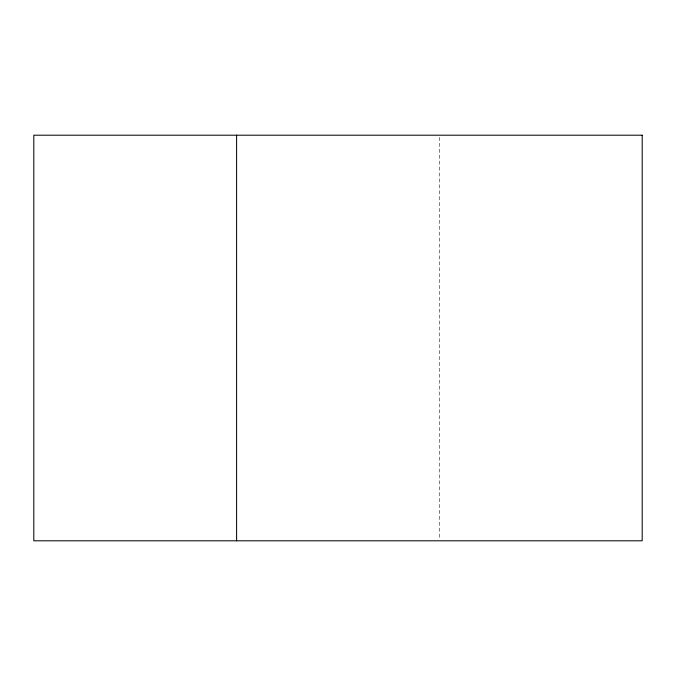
<?xml version="1.0" encoding="UTF-8"?>
<svg xmlns="http://www.w3.org/2000/svg" width="676" height="676" viewBox="0 0 676 676"><rect width="100%" height="100%" fill="white"/><g stroke="black" fill="none" stroke-linecap="round" stroke-linejoin="round"><path stroke-width="0.51" stroke-dasharray="3.38 2.54" d="M439.4 137.312L439.4 539.744"/><path stroke-width="1.01" d="M236.6 135.2L236.6 540.8M642.2 135.2L33.8 135.2L33.8 540.8L642.2 540.8L642.2 135.2"/></g></svg>
